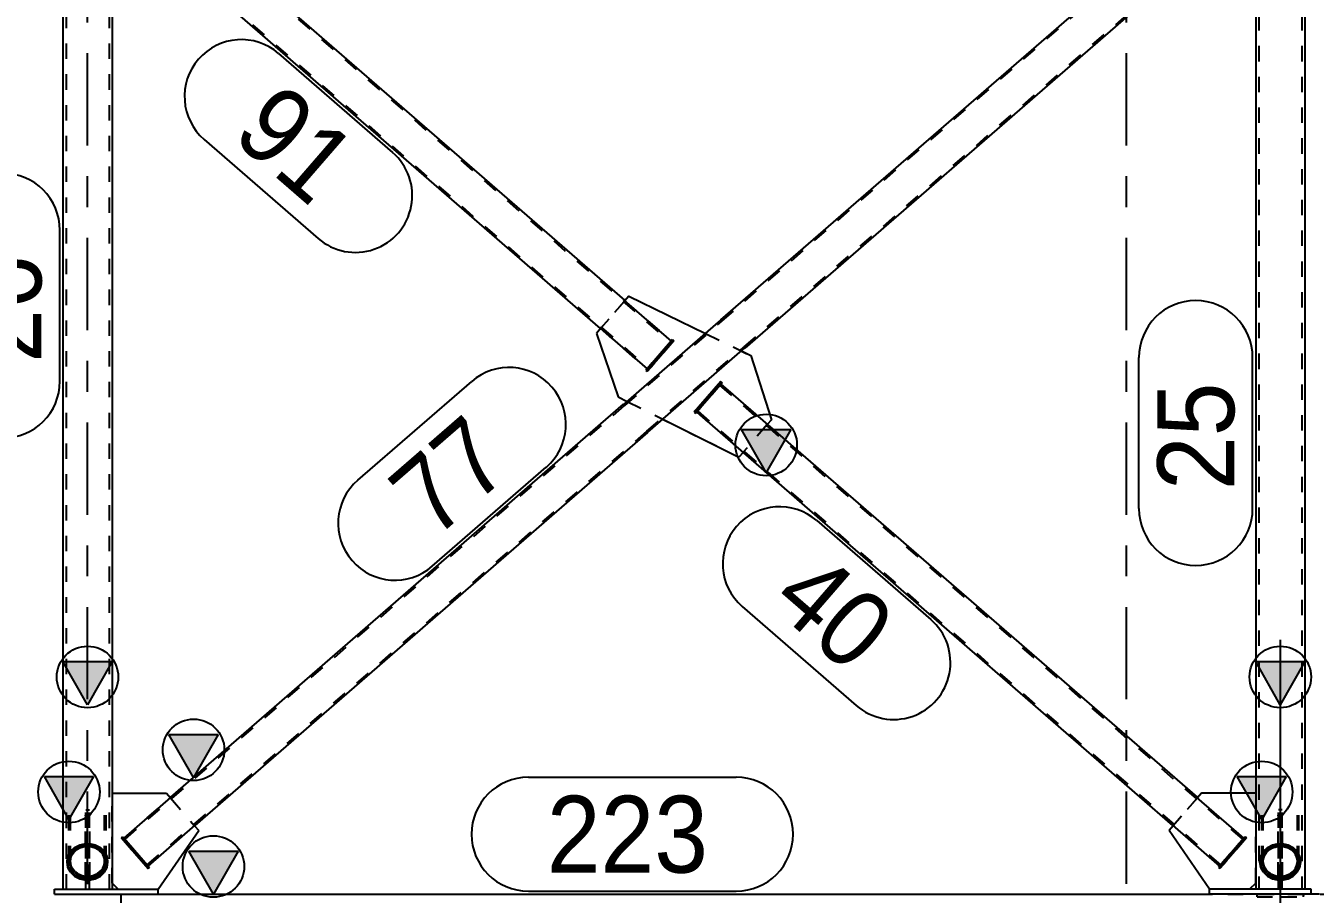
# Model space of a CAD drawing. Header units: millimetres. Extents: x 0 to 594, y 0 to 420.
# Drawn here: x 307.59 to 349.53, y 125.58 to 153.81 of the extents above; entities that cross this region are included whole.
import ezdxf

# ---------------------------------------------------------------- set-up
doc = ezdxf.new("R2010")
doc.units = ezdxf.units.MM
doc.header["$MEASUREMENT"] = 0
for name, pattern in [('XKITLINE00', [0]), ('XKITLINE03', [6, 3, -1, 1, -1]), ('XKITLINE04', [3, 0.5, -0.5, 0.5, -0.5, 0.5, -0.5])]:
    doc.linetypes.add(name, pattern=pattern)
for name, color, linetype in [('dimension', 7, 'Continuous'), ('grid', 7, 'Continuous'), ('mark', 7, 'Continuous'), ('part1', 7, 'Continuous')]:
    doc.layers.add(name, color=color, linetype=linetype)
doc.styles.add('STYLE_1', font='ARIAL.TTF', dxfattribs={"height": 0.2})

# ---------------------------------------------------------------- blocks, each defined once
blk = doc.blocks.new('*D1477')
at = {"layer": 'dimension', "color": 1, "linetype": 'XKITLINE00'}
for p, q in [((323.742, 1300.505), (324.987, 1299.26)), ((338.572, 1299.883), (322.224, 1299.883)), ((324.364, 1264.733), (324.364, 1299.883)), ((323.742, 1265.355), (324.987, 1264.11)), ((328.894, 1264.733), (322.224, 1264.733))]:
    blk.add_line(p, q, dxfattribs=at)
at = {"layer": 'dimension', "color": 1, "style": 'STYLE_1', "width": 0.9}
blk.add_text('3515', height=2.2, rotation=90.0002, dxfattribs=at).set_placement((323.324, 1279.044))
blk = doc.blocks.new('*D1479')
at = {"layer": 'mark', "color": 1, "linetype": 'XKITLINE00'}
for p, q in [((344.824, 1278.187), (348.532, 1281.403)), ((347.248, 1275.392), (350.956, 1278.608))]:
    blk.add_line(p, q, dxfattribs=at)
for centre, start, end in [((349.744, 1280.005), -49.0659, 130.9341), ((346.036, 1276.789), 130.9341, -49.0659)]:
    blk.add_arc(centre, 1.85, start, end, dxfattribs=at)
at = {"layer": 'mark', "color": 1, "style": 'STYLE_1', "width": 0.9}
blk.add_text('77', height=2.5, rotation=40.9321, dxfattribs=at).set_placement((347.308, 1276.238))
blk = doc.blocks.new('*D1480')
at = {"layer": 'mark', "color": 1, "linetype": 'XKITLINE00'}
for p, q in [((350.373, 1268.533), (357.136, 1268.533)), ((350.373, 1264.833), (357.136, 1264.833))]:
    blk.add_line(p, q, dxfattribs=at)
for centre, start, end in [((350.373, 1266.683), 90, -90), ((357.136, 1266.683), -90, 90)]:
    blk.add_arc(centre, 1.85, start, end, dxfattribs=at)
at = {"layer": 'mark', "color": 1, "style": 'STYLE_1', "width": 0.9}
blk.add_text('223', height=2.5, dxfattribs=at).set_placement((350.973, 1265.433))
blk = doc.blocks.new('*D1481')
at = {"layer": 'grid', "color": 4, "linetype": 'XKITLINE03'}
blk.add_line((369.834, 1247.067), (369.834, 1304.458), dxfattribs=at)
blk = doc.blocks.new('*D1482')
at = {"layer": 'grid', "color": 4, "linetype": 'XKITLINE03'}
blk.add_line((336.034, 1247.067), (336.034, 1304.458), dxfattribs=at)
blk = doc.blocks.new('*D1484')
at = {"layer": 'part1', "color": 0, "linetype": 'XKITLINE00'}
for p, q in [((374.134, 1300.303), (374.034, 1300.203)), ((375.534, 1300.303), (375.634, 1300.203)), ((374.034, 1300.203), (374.034, 1264.893)), ((375.634, 1300.203), (374.034, 1300.203)), ((375.634, 1300.203), (375.634, 1264.893)), ((374.834, 1270.893), (374.034, 1272.293)), ((374.034, 1272.293), (375.634, 1272.293)), ((375.634, 1272.293), (374.834, 1270.893))]:
    blk.add_line(p, q, dxfattribs=at)
at = {"layer": 'part1', "color": 2, "linetype": 'XKITLINE04'}
for p, q in [((375.534, 1300.303), (374.134, 1300.303)), ((374.134, 1300.303), (374.134, 1264.893)), ((375.534, 1300.303), (375.534, 1264.893)), ((375.634, 1264.893), (374.034, 1264.893))]:
    blk.add_line(p, q, dxfattribs=at)
at = {"layer": 'part1', "color": 0, "linetype": 'XKITLINE00'}
blk.add_circle((374.834, 1271.793), 1, dxfattribs=at)
at = {"layer": 'part1', "color": 0}
blk.add_solid([(374.034, 1272.293), (375.634, 1272.293), (374.034, 1272.293), (374.834, 1270.893)], dxfattribs=at)
blk = doc.blocks.new('*D1492')
at = {"layer": 'part1', "color": 2, "linetype": 'XKITLINE04'}
for p, q in [((370.217, 1295.172), (371.743, 1296.496)), ((371.743, 1296.496), (371.816, 1296.413)), ((371.745, 1296.494), (371.743, 1296.496)), ((370.25, 1295.135), (371.776, 1296.458)), ((370.25, 1295.135), (371.776, 1296.458)), ((371.79, 1296.442), (372.529, 1295.59)), ((371.893, 1296.323), (372.009, 1296.19)), ((372.014, 1296.184), (372.009, 1296.19)), ((372.009, 1296.19), (372.301, 1295.853)), ((372.263, 1295.896), (372.393, 1295.747)), ((372.379, 1295.763), (372.482, 1295.644)), ((372.474, 1295.653), (372.529, 1295.59)), ((370.97, 1294.304), (372.496, 1295.628)), ((370.97, 1294.304), (372.496, 1295.628)), ((371.003, 1294.267), (372.529, 1295.59)), ((372.496, 1295.628), (372.495, 1295.629)), ((356.664, 1283.359), (370.247, 1295.139)), ((370.217, 1295.172), (370.214, 1295.177)), ((370.217, 1295.172), (370.25, 1295.135)), ((370.25, 1295.135), (370.247, 1295.139)), ((370.25, 1295.135), (370.247, 1295.139)), ((357.391, 1282.521), (370.974, 1294.3)), ((370.974, 1294.3), (370.97, 1294.304)), ((370.974, 1294.3), (370.97, 1294.304)), ((370.97, 1294.304), (371.003, 1294.267)), ((371.007, 1294.262), (371.003, 1294.267)), ((353.508, 1280.615), (356.668, 1283.355)), ((356.635, 1283.393), (356.631, 1283.397)), ((356.635, 1283.393), (356.668, 1283.355)), ((356.668, 1283.355), (356.664, 1283.359)), ((356.668, 1283.355), (356.664, 1283.359)), ((354.228, 1279.785), (357.388, 1282.525)), ((357.391, 1282.521), (357.388, 1282.525)), ((357.391, 1282.521), (357.388, 1282.525)), ((357.388, 1282.525), (357.42, 1282.487)), ((357.424, 1282.483), (357.42, 1282.487)), ((338.776, 1267.845), (353.505, 1280.619)), ((353.475, 1280.653), (353.472, 1280.657)), ((353.475, 1280.653), (353.508, 1280.615)), ((353.508, 1280.615), (353.505, 1280.619)), ((353.508, 1280.615), (353.505, 1280.619)), ((339.503, 1267.006), (354.232, 1279.78)), ((354.232, 1279.78), (354.228, 1279.785)), ((354.232, 1279.78), (354.228, 1279.785)), ((354.228, 1279.785), (354.261, 1279.747)), ((354.265, 1279.743), (354.261, 1279.747)), ((337.22, 1266.555), (338.746, 1267.879)), ((337.253, 1266.517), (338.779, 1267.841)), ((337.253, 1266.517), (338.779, 1267.841)), ((338.746, 1267.879), (338.743, 1267.883)), ((338.746, 1267.879), (338.779, 1267.841)), ((338.779, 1267.841), (338.776, 1267.845)), ((338.779, 1267.841), (338.776, 1267.845)), ((337.973, 1265.687), (339.499, 1267.011)), ((337.973, 1265.687), (339.499, 1267.011)), ((338.006, 1265.649), (339.532, 1266.973)), ((339.503, 1267.006), (339.499, 1267.011)), ((339.503, 1267.006), (339.499, 1267.011)), ((339.499, 1267.011), (339.532, 1266.973)), ((339.536, 1266.969), (339.532, 1266.973)), ((337.222, 1266.554), (337.22, 1266.555)), ((337.22, 1266.555), (338.006, 1265.649)), ((337.973, 1265.687), (337.972, 1265.688)), ((337.99, 1265.668), (338.006, 1265.649))]:
    blk.add_line(p, q, dxfattribs=at)
at = {"layer": 'part1', "color": 0, "linetype": 'XKITLINE00'}
for p, q in [((370.217, 1295.172), (371.743, 1296.496)), ((371.003, 1294.267), (372.529, 1295.59)), ((356.631, 1283.397), (370.214, 1295.177)), ((370.217, 1295.172), (370.214, 1295.177)), ((357.424, 1282.483), (371.007, 1294.262)), ((371.007, 1294.262), (371.003, 1294.267)), ((353.475, 1280.653), (356.635, 1283.393)), ((356.635, 1283.393), (356.631, 1283.397)), ((354.261, 1279.747), (357.42, 1282.487)), ((357.424, 1282.483), (357.42, 1282.487)), ((338.743, 1267.883), (353.472, 1280.657)), ((353.475, 1280.653), (353.472, 1280.657)), ((339.536, 1266.969), (354.265, 1279.743)), ((354.265, 1279.743), (354.261, 1279.747)), ((339.483, 1268.525), (338.683, 1269.925)), ((338.683, 1269.925), (340.283, 1269.925)), ((340.283, 1269.925), (339.483, 1268.525)), ((337.22, 1266.555), (338.746, 1267.879)), ((338.746, 1267.879), (338.743, 1267.883)), ((338.006, 1265.649), (339.532, 1266.973)), ((339.532, 1266.973), (339.536, 1266.969))]:
    blk.add_line(p, q, dxfattribs=at)
blk.add_circle((339.483, 1269.425), 1, dxfattribs=at)
at = {"layer": 'part1', "color": 0}
blk.add_solid([(338.683, 1269.925), (340.283, 1269.925), (338.683, 1269.925), (339.483, 1268.525)], dxfattribs=at)
blk = doc.blocks.new('*D1493')
at = {"layer": 'part1', "color": 0, "linetype": 'XKITLINE00'}
for p, q in [((340.129, 1264.733), (339.329, 1266.133)), ((339.329, 1266.133), (340.929, 1266.133)), ((340.929, 1266.133), (340.129, 1264.733)), ((337.129, 1261.233), (337.129, 1264.733)), ((338.334, 1264.733), (372.534, 1264.733)), ((376.104, 1264.733), (375.834, 1264.733))]:
    blk.add_line(p, q, dxfattribs=at)
at = {"layer": 'part1', "color": 2, "linetype": 'XKITLINE04'}
for p, q in [((337.129, 1264.733), (385.884, 1264.733)), ((375.834, 1264.733), (372.534, 1264.733))]:
    blk.add_line(p, q, dxfattribs=at)
at = {"layer": 'part1', "color": 0, "linetype": 'XKITLINE00'}
blk.add_circle((340.129, 1265.633), 1, dxfattribs=at)
at = {"layer": 'part1', "color": 0}
blk.add_solid([(339.329, 1266.133), (340.929, 1266.133), (339.329, 1266.133), (340.129, 1264.733)], dxfattribs=at)
blk = doc.blocks.new('*D1499')
at = {"layer": 'part1', "color": 0, "linetype": 'XKITLINE00'}
for p, q in [((337.134, 1266.563), (337.179, 1266.602)), ((337.134, 1266.563), (338.002, 1265.563)), ((337.164, 1266.528), (337.21, 1266.568)), ((337.179, 1266.602), (337.21, 1266.568)), ((337.21, 1266.568), (338.047, 1265.602)), ((337.971, 1265.598), (338.017, 1265.637)), ((338.002, 1265.563), (338.047, 1265.602))]:
    blk.add_line(p, q, dxfattribs=at)
at = {"layer": 'part1', "color": 2, "linetype": 'XKITLINE04'}
blk.add_line((337.164, 1266.528), (337.134, 1266.563), dxfattribs=at)
blk = doc.blocks.new('*D1500')
at = {"layer": 'part1', "color": 2, "linetype": 'XKITLINE04'}
for p, q in [((337.134, 1266.563), (337.179, 1266.602)), ((337.134, 1266.563), (338.002, 1265.563)), ((337.164, 1266.528), (337.21, 1266.568)), ((337.179, 1266.602), (338.047, 1265.602)), ((337.292, 1266.472), (337.38, 1266.371)), ((337.38, 1266.371), (337.491, 1266.243)), ((337.491, 1266.243), (337.675, 1266.031)), ((337.675, 1266.031), (337.793, 1265.895)), ((337.793, 1265.895), (337.893, 1265.779)), ((337.893, 1265.779), (337.966, 1265.695)), ((337.966, 1265.695), (338.047, 1265.602)), ((337.971, 1265.598), (338.017, 1265.637)), ((338.002, 1265.563), (338.047, 1265.602))]:
    blk.add_line(p, q, dxfattribs=at)
blk = doc.blocks.new('*D1501')
at = {"layer": 'part1', "color": 2, "linetype": 'XKITLINE04'}
for p, q in [((336.834, 1265.093), (336.834, 1268.021)), ((338.731, 1267.865), (339.517, 1266.96)), ((337.034, 1264.893), (338.334, 1264.893))]:
    blk.add_line(p, q, dxfattribs=at)
at = {"layer": 'part1', "color": 0, "linetype": 'XKITLINE00'}
for p, q in [((336.834, 1268.021), (338.597, 1268.021)), ((338.597, 1268.021), (338.731, 1267.865)), ((338.334, 1264.893), (339.651, 1266.804)), ((339.517, 1266.96), (339.651, 1266.804)), ((336.834, 1265.093), (337.034, 1264.893))]:
    blk.add_line(p, q, dxfattribs=at)
blk = doc.blocks.new('*D1502')
at = {"layer": 'part1', "color": 2, "linetype": 'XKITLINE04'}
for p, q in [((339.124, 1296.496), (338.339, 1295.59)), ((339.123, 1296.494), (339.124, 1296.496)), ((339.124, 1296.496), (340.65, 1295.172)), ((339.091, 1296.457), (339.092, 1296.458)), ((339.092, 1296.458), (340.618, 1295.135)), ((339.092, 1296.458), (340.618, 1295.135)), ((338.339, 1295.59), (338.34, 1295.592)), ((338.339, 1295.59), (339.865, 1294.267)), ((338.372, 1295.628), (338.372, 1295.629)), ((338.372, 1295.628), (339.898, 1294.304)), ((338.372, 1295.628), (339.898, 1294.304)), ((340.65, 1295.172), (340.618, 1295.135)), ((340.618, 1295.135), (340.621, 1295.139)), ((340.618, 1295.135), (340.621, 1295.139)), ((340.621, 1295.139), (353.464, 1284.001)), ((340.65, 1295.172), (340.654, 1295.177)), ((339.861, 1294.262), (339.865, 1294.267)), ((339.865, 1294.267), (339.866, 1294.268)), ((339.865, 1294.267), (339.866, 1294.268)), ((339.898, 1294.304), (339.866, 1294.268)), ((339.894, 1294.3), (352.737, 1283.162)), ((353.493, 1284.034), (353.46, 1283.997)), ((353.46, 1283.997), (353.464, 1284.001)), ((353.46, 1283.997), (353.464, 1284.001)), ((353.46, 1283.997), (354.986, 1282.673)), ((353.46, 1283.997), (354.986, 1282.673)), ((353.493, 1284.034), (353.497, 1284.038)), ((353.493, 1284.034), (355.019, 1282.711)), ((352.704, 1283.124), (352.708, 1283.128)), ((352.708, 1283.128), (352.709, 1283.13)), ((352.708, 1283.128), (352.709, 1283.13)), ((352.708, 1283.128), (354.234, 1281.805)), ((352.74, 1283.166), (352.709, 1283.13)), ((352.737, 1283.162), (352.74, 1283.166)), ((352.737, 1283.162), (352.74, 1283.166)), ((352.74, 1283.166), (354.266, 1281.843)), ((352.74, 1283.166), (354.266, 1281.843)), ((355.019, 1282.711), (354.234, 1281.805)), ((354.986, 1282.672), (354.986, 1282.673))]:
    blk.add_line(p, q, dxfattribs=at)
at = {"layer": 'part1', "color": 0, "linetype": 'XKITLINE00'}
for p, q in [((339.124, 1296.496), (340.65, 1295.172)), ((338.339, 1295.59), (339.865, 1294.267)), ((340.602, 1293.62), (339.802, 1295.02)), ((339.802, 1295.02), (341.402, 1295.02)), ((341.402, 1295.02), (340.602, 1293.62)), ((340.65, 1295.172), (340.654, 1295.177)), ((340.654, 1295.177), (353.497, 1284.038)), ((339.861, 1294.262), (339.865, 1294.267)), ((339.861, 1294.262), (352.704, 1283.124)), ((353.493, 1284.034), (353.497, 1284.038)), ((353.493, 1284.034), (355.019, 1282.711)), ((352.704, 1283.124), (352.708, 1283.128)), ((352.708, 1283.128), (354.234, 1281.805))]:
    blk.add_line(p, q, dxfattribs=at)
blk.add_circle((340.602, 1294.52), 1, dxfattribs=at)
at = {"layer": 'part1', "color": 0}
blk.add_solid([(339.802, 1295.02), (341.402, 1295.02), (339.802, 1295.02), (340.602, 1293.62)], dxfattribs=at)
blk = doc.blocks.new('*D1504')
at = {"layer": 'part1', "color": 0, "linetype": 'XKITLINE00'}
for p, q in [((335.234, 1300.283), (335.334, 1300.383)), ((335.234, 1300.283), (336.834, 1300.283)), ((335.234, 1300.283), (335.234, 1264.893)), ((336.734, 1300.383), (336.834, 1300.283)), ((336.834, 1300.283), (336.834, 1264.893)), ((336.034, 1270.893), (335.234, 1272.293)), ((335.234, 1272.293), (336.834, 1272.293)), ((336.834, 1272.293), (336.034, 1270.893))]:
    blk.add_line(p, q, dxfattribs=at)
at = {"layer": 'part1', "color": 2, "linetype": 'XKITLINE04'}
for p, q in [((335.334, 1300.383), (336.734, 1300.383)), ((335.334, 1300.383), (335.334, 1264.893)), ((336.734, 1300.383), (336.734, 1264.893)), ((335.234, 1264.893), (336.834, 1264.893))]:
    blk.add_line(p, q, dxfattribs=at)
at = {"layer": 'part1', "color": 0, "linetype": 'XKITLINE00'}
blk.add_circle((336.034, 1271.793), 1, dxfattribs=at)
at = {"layer": 'part1', "color": 0}
blk.add_solid([(335.234, 1272.293), (336.834, 1272.293), (335.234, 1272.293), (336.034, 1270.893)], dxfattribs=at)
blk = doc.blocks.new('*D1505')
at = {"layer": 'part1', "color": 2, "linetype": 'XKITLINE04'}
for p, q in [((356.634, 1281.31), (355.849, 1280.404)), ((356.601, 1281.272), (358.127, 1279.949)), ((356.601, 1281.271), (356.601, 1281.272)), ((356.601, 1281.272), (358.127, 1279.949)), ((356.633, 1281.309), (356.634, 1281.31)), ((356.634, 1281.31), (358.16, 1279.987)), ((355.849, 1280.404), (355.85, 1280.406)), ((355.849, 1280.404), (357.375, 1279.081)), ((355.881, 1280.442), (355.882, 1280.443)), ((355.881, 1280.442), (357.407, 1279.119)), ((355.881, 1280.442), (357.407, 1279.119)), ((358.16, 1279.987), (358.127, 1279.949)), ((358.127, 1279.949), (358.131, 1279.953)), ((358.127, 1279.949), (358.131, 1279.953)), ((358.131, 1279.953), (372.092, 1267.845)), ((358.16, 1279.987), (358.164, 1279.991)), ((357.371, 1279.077), (357.375, 1279.081)), ((357.375, 1279.081), (357.376, 1279.082)), ((357.375, 1279.081), (357.376, 1279.082)), ((357.407, 1279.119), (357.376, 1279.082)), ((357.404, 1279.115), (371.365, 1267.006)), ((372.121, 1267.879), (372.089, 1267.841)), ((372.089, 1267.841), (372.092, 1267.845)), ((372.089, 1267.841), (372.092, 1267.845)), ((373.615, 1266.517), (372.089, 1267.841)), ((372.121, 1267.879), (372.125, 1267.883)), ((371.332, 1266.969), (371.336, 1266.973)), ((371.369, 1267.011), (371.336, 1266.973)), ((371.336, 1266.973), (371.337, 1266.974)), ((371.365, 1267.006), (371.369, 1267.011)), ((371.365, 1267.006), (371.369, 1267.011)), ((372.895, 1265.687), (371.369, 1267.011)), ((373.648, 1266.555), (372.862, 1265.649)), ((373.614, 1266.516), (373.615, 1266.517))]:
    blk.add_line(p, q, dxfattribs=at)
at = {"layer": 'part1', "color": 0, "linetype": 'XKITLINE00'}
for p, q in [((356.634, 1281.31), (358.16, 1279.987)), ((355.849, 1280.404), (357.375, 1279.081)), ((358.111, 1278.435), (357.311, 1279.835)), ((357.311, 1279.835), (358.911, 1279.835)), ((358.911, 1279.835), (358.111, 1278.435)), ((358.16, 1279.987), (358.164, 1279.991)), ((358.164, 1279.991), (372.125, 1267.883)), ((357.371, 1279.077), (357.375, 1279.081)), ((357.371, 1279.077), (371.332, 1266.969)), ((372.121, 1267.879), (372.125, 1267.883)), ((373.648, 1266.555), (372.121, 1267.879)), ((371.332, 1266.969), (371.336, 1266.973)), ((372.862, 1265.649), (371.336, 1266.973))]:
    blk.add_line(p, q, dxfattribs=at)
blk.add_circle((358.111, 1279.335), 1, dxfattribs=at)
at = {"layer": 'part1', "color": 0}
blk.add_solid([(357.311, 1279.835), (358.911, 1279.835), (357.311, 1279.835), (358.111, 1278.435)], dxfattribs=at)
blk = doc.blocks.new('*D1506')
at = {"layer": 'part1', "color": 2, "linetype": 'XKITLINE04'}
for p, q in [((356.63, 1281.397), (355.762, 1280.396)), ((356.63, 1281.397), (356.675, 1281.358)), ((356.675, 1281.358), (355.808, 1280.357)), ((356.6, 1281.362), (356.645, 1281.323)), ((355.762, 1280.396), (355.808, 1280.357)), ((355.793, 1280.431), (355.838, 1280.392))]:
    blk.add_line(p, q, dxfattribs=at)
blk = doc.blocks.new('*D1507')
at = {"layer": 'part1', "color": 0, "linetype": 'XKITLINE00'}
for p, q in [((356.63, 1281.397), (355.762, 1280.396)), ((356.63, 1281.397), (356.675, 1281.358)), ((356.675, 1281.358), (355.808, 1280.357)), ((356.6, 1281.362), (356.645, 1281.323)), ((355.762, 1280.396), (355.808, 1280.357)), ((355.793, 1280.431), (355.838, 1280.392))]:
    blk.add_line(p, q, dxfattribs=at)
at = {"layer": 'part1', "color": 2, "linetype": 'XKITLINE04'}
for p, q in [((355.793, 1280.431), (355.762, 1280.396)), ((355.838, 1280.392), (355.808, 1280.357))]:
    blk.add_line(p, q, dxfattribs=at)
blk = doc.blocks.new('*D1508')
at = {"layer": 'part1', "color": 2, "linetype": 'XKITLINE04'}
for p, q in [((353.643, 1284.176), (352.723, 1283.115)), ((353.508, 1284.021), (352.724, 1283.117)), ((352.724, 1283.117), (352.723, 1283.115)), ((356.136, 1282.96), (357.605, 1282.243)), ((353.587, 1280.749), (357.225, 1278.939)), ((358.145, 1280), (357.361, 1279.096)), ((357.361, 1279.096), (357.36, 1279.094)), ((357.361, 1279.096), (357.36, 1279.094))]:
    blk.add_line(p, q, dxfattribs=at)
at = {"layer": 'part1', "color": 0, "linetype": 'XKITLINE00'}
for p, q in [((353.643, 1284.176), (353.508, 1284.021)), ((353.643, 1284.176), (356.136, 1282.96)), ((352.723, 1283.115), (352.588, 1282.96)), ((352.588, 1282.96), (353.29, 1280.897)), ((357.307, 1282.389), (357.605, 1282.243)), ((357.605, 1282.243), (358.28, 1280.155)), ((353.29, 1280.897), (353.587, 1280.749)), ((354.749, 1280.17), (357.225, 1278.939)), ((358.28, 1280.155), (358.145, 1280)), ((357.36, 1279.094), (357.225, 1278.939))]:
    blk.add_line(p, q, dxfattribs=at)
blk = doc.blocks.new('*D1509')
at = {"layer": 'part1', "color": 0, "linetype": 'XKITLINE00'}
for p, q in [((355.06, 1282.758), (354.193, 1281.758)), ((355.106, 1282.719), (354.238, 1281.718)), ((355.03, 1282.723), (355.075, 1282.684)), ((355.06, 1282.758), (355.106, 1282.719)), ((354.193, 1281.758), (354.238, 1281.718)), ((354.223, 1281.793), (354.268, 1281.753))]:
    blk.add_line(p, q, dxfattribs=at)
at = {"layer": 'part1', "color": 2, "linetype": 'XKITLINE04'}
for p, q in [((354.223, 1281.793), (354.193, 1281.758)), ((354.268, 1281.753), (354.238, 1281.718))]:
    blk.add_line(p, q, dxfattribs=at)
blk = doc.blocks.new('*D1510')
at = {"layer": 'part1', "color": 2, "linetype": 'XKITLINE04'}
for p, q in [((355.06, 1282.758), (354.193, 1281.758)), ((355.106, 1282.719), (354.238, 1281.718)), ((355.03, 1282.723), (355.075, 1282.684)), ((355.06, 1282.758), (355.106, 1282.719)), ((354.193, 1281.758), (354.238, 1281.718)), ((354.223, 1281.793), (354.268, 1281.753))]:
    blk.add_line(p, q, dxfattribs=at)
blk = doc.blocks.new('*D1539')
at = {"layer": 'part1', "color": 0, "linetype": 'XKITLINE00'}
for p, q in [((335.429, 1267.156), (334.629, 1268.556)), ((334.629, 1268.556), (336.229, 1268.556)), ((336.229, 1268.556), (335.429, 1267.156))]:
    blk.add_line(p, q, dxfattribs=at)
at = {"layer": 'part1', "color": 2, "linetype": 'XKITLINE04'}
for p, q in [((335.429, 1265.802), (335.429, 1267.448)), ((335.479, 1265.802), (335.479, 1267.448)), ((335.964, 1267.299), (336.034, 1267.304)), ((335.964, 1265.276), (335.964, 1267.299)), ((335.964, 1267.255), (336.034, 1267.26)), ((336.034, 1267.304), (336.104, 1267.299)), ((336.034, 1267.26), (336.104, 1267.255)), ((336.104, 1265.276), (336.104, 1267.299)), ((336.589, 1265.802), (336.589, 1267.448)), ((336.639, 1265.802), (336.639, 1267.448)), ((335.759, 1266.275), (335.847, 1266.307)), ((335.847, 1266.307), (335.939, 1266.326)), ((335.939, 1266.326), (335.964, 1266.328)), ((335.964, 1266.292), (336.034, 1266.287)), ((336.034, 1266.287), (336.104, 1266.292)), ((336.104, 1266.328), (336.129, 1266.326)), ((336.129, 1266.326), (336.221, 1266.307)), ((336.221, 1266.307), (336.309, 1266.275)), ((335.429, 1265.802), (335.436, 1265.885)), ((335.436, 1265.885), (335.459, 1265.966)), ((335.459, 1265.966), (335.495, 1266.043)), ((335.479, 1265.802), (335.486, 1265.878)), ((335.486, 1265.878), (335.506, 1265.952)), ((335.495, 1266.043), (335.544, 1266.114)), ((335.506, 1265.952), (335.539, 1266.023)), ((335.539, 1266.023), (335.585, 1266.088)), ((335.544, 1266.114), (335.606, 1266.177)), ((335.585, 1266.088), (335.641, 1266.146)), ((335.606, 1266.177), (335.678, 1266.231)), ((335.641, 1266.146), (335.708, 1266.196)), ((335.678, 1266.231), (335.759, 1266.275)), ((335.708, 1266.196), (335.782, 1266.236)), ((335.782, 1266.236), (335.862, 1266.265)), ((335.862, 1266.265), (335.947, 1266.283)), ((335.947, 1266.283), (335.964, 1266.284)), ((335.964, 1266.248), (336.034, 1266.243)), ((336.034, 1266.243), (336.104, 1266.248)), ((336.104, 1266.284), (336.121, 1266.283)), ((336.121, 1266.283), (336.205, 1266.265)), ((336.205, 1266.265), (336.286, 1266.236)), ((336.286, 1266.236), (336.36, 1266.196)), ((336.309, 1266.275), (336.39, 1266.231)), ((336.36, 1266.196), (336.426, 1266.146)), ((336.39, 1266.231), (336.462, 1266.177)), ((336.483, 1266.088), (336.426, 1266.146)), ((336.523, 1266.114), (336.462, 1266.177)), ((336.528, 1266.023), (336.483, 1266.088)), ((336.573, 1266.043), (336.523, 1266.114)), ((336.562, 1265.952), (336.528, 1266.023)), ((336.582, 1265.878), (336.562, 1265.952)), ((336.609, 1265.966), (336.573, 1266.043)), ((336.589, 1265.802), (336.582, 1265.878)), ((336.631, 1265.885), (336.609, 1265.966)), ((336.639, 1265.802), (336.631, 1265.885)), ((335.436, 1265.719), (335.429, 1265.802)), ((335.459, 1265.638), (335.436, 1265.719)), ((335.495, 1265.561), (335.459, 1265.638)), ((335.486, 1265.726), (335.479, 1265.802)), ((335.506, 1265.652), (335.486, 1265.726)), ((335.544, 1265.49), (335.495, 1265.561)), ((335.539, 1265.581), (335.506, 1265.652)), ((335.585, 1265.516), (335.539, 1265.581)), ((335.606, 1265.427), (335.544, 1265.49)), ((335.641, 1265.458), (335.585, 1265.516)), ((335.641, 1265.458), (335.708, 1265.408)), ((336.36, 1265.408), (336.426, 1265.458)), ((336.426, 1265.458), (336.483, 1265.516)), ((336.462, 1265.427), (336.523, 1265.49)), ((336.483, 1265.516), (336.528, 1265.581)), ((336.523, 1265.49), (336.573, 1265.561)), ((336.528, 1265.581), (336.562, 1265.652)), ((336.562, 1265.652), (336.582, 1265.726)), ((336.573, 1265.561), (336.609, 1265.638)), ((336.582, 1265.726), (336.589, 1265.802)), ((336.609, 1265.638), (336.631, 1265.719)), ((336.631, 1265.719), (336.639, 1265.802)), ((335.606, 1265.427), (335.678, 1265.373)), ((335.678, 1265.373), (335.759, 1265.329)), ((335.708, 1265.408), (335.782, 1265.368)), ((335.759, 1265.329), (335.847, 1265.298)), ((335.782, 1265.368), (335.862, 1265.339)), ((335.847, 1265.298), (335.939, 1265.278)), ((335.862, 1265.339), (335.947, 1265.321)), ((335.939, 1265.278), (335.964, 1265.276)), ((335.947, 1265.321), (335.964, 1265.32)), ((336.104, 1265.32), (336.121, 1265.321)), ((336.104, 1265.276), (336.129, 1265.278)), ((336.121, 1265.321), (336.205, 1265.339)), ((336.129, 1265.278), (336.221, 1265.298)), ((336.205, 1265.339), (336.286, 1265.368)), ((336.221, 1265.298), (336.309, 1265.329)), ((336.286, 1265.368), (336.36, 1265.408)), ((336.309, 1265.329), (336.39, 1265.373)), ((336.39, 1265.373), (336.462, 1265.427))]:
    blk.add_line(p, q, dxfattribs=at)
at = {"layer": 'part1', "color": 0, "linetype": 'XKITLINE00'}
blk.add_circle((335.429, 1268.056), 1, dxfattribs=at)
at = {"layer": 'part1', "color": 0}
blk.add_solid([(334.629, 1268.556), (336.229, 1268.556), (334.629, 1268.556), (335.429, 1267.156)], dxfattribs=at)
blk = doc.blocks.new('*D1543')
at = {"layer": 'mark', "color": 1, "linetype": 'XKITLINE00'}
for p, q in [((331.434, 1281.407), (331.434, 1286.316)), ((335.134, 1281.407), (335.134, 1286.316))]:
    blk.add_line(p, q, dxfattribs=at)
for centre, start, end in [((333.284, 1286.316), 0, 180), ((333.284, 1281.407), 180, 0)]:
    blk.add_arc(centre, 1.85, start, end, dxfattribs=at)
at = {"layer": 'mark', "color": 1, "style": 'STYLE_1', "width": 0.9}
blk.add_text('26', height=2.5, rotation=90.0002, dxfattribs=at).set_placement((334.534, 1282.007))
blk = doc.blocks.new('*D1544')
at = {"layer": 'mark', "color": 1, "linetype": 'XKITLINE00'}
for p, q in [((342.251, 1292.058), (345.959, 1288.842)), ((339.827, 1289.262), (343.535, 1286.046))]:
    blk.add_line(p, q, dxfattribs=at)
for centre, start, end in [((341.039, 1290.66), 49.0659, -130.9341), ((344.747, 1287.444), -130.9341, 49.0659)]:
    blk.add_arc(centre, 1.85, start, end, dxfattribs=at)
at = {"layer": 'mark', "color": 1, "style": 'STYLE_1', "width": 0.9}
blk.add_text('91', height=2.5, rotation=-40.9321, dxfattribs=at).set_placement((340.673, 1289.323))
blk = doc.blocks.new('*D1545')
at = {"layer": 'part1', "color": 0, "linetype": 'XKITLINE00'}
for p, q in [((334.959, 1264.893), (338.334, 1264.893)), ((334.959, 1264.733), (334.959, 1264.893)), ((334.959, 1264.733), (338.334, 1264.733)), ((338.334, 1264.733), (338.334, 1264.893))]:
    blk.add_line(p, q, dxfattribs=at)
blk = doc.blocks.new('*D1546')
at = {"layer": 'part1', "color": 2, "linetype": 'XKITLINE04'}
for p, q in [((335.974, 1267.47), (336.094, 1267.47)), ((335.974, 1264.893), (335.974, 1267.47)), ((336.094, 1264.893), (336.094, 1267.47)), ((335.974, 1266.058), (336.094, 1266.058)), ((335.974, 1265.093), (336.094, 1265.093)), ((335.974, 1264.893), (336.094, 1264.893))]:
    blk.add_line(p, q, dxfattribs=at)
blk = doc.blocks.new('*D1547')
at = {"layer": 'part1', "color": 2, "linetype": 'XKITLINE04'}
for p, q in [((336.094, 1265.193), (336.094, 1266.383)), ((336.094, 1266.383), (336.285, 1266.342)), ((336.094, 1266.354), (336.285, 1266.313)), ((336.285, 1266.313), (336.285, 1266.342)), ((336.285, 1266.342), (336.453, 1266.255)), ((336.285, 1266.313), (336.453, 1266.226)), ((336.453, 1266.255), (336.586, 1266.128)), ((336.453, 1266.226), (336.586, 1266.099)), ((336.67, 1265.972), (336.586, 1266.128)), ((336.67, 1265.943), (336.586, 1266.099)), ((336.699, 1265.802), (336.67, 1265.972)), ((336.699, 1265.773), (336.67, 1265.943)), ((336.453, 1265.35), (336.586, 1265.477)), ((336.586, 1265.477), (336.67, 1265.632)), ((336.586, 1265.448), (336.67, 1265.603)), ((336.67, 1265.632), (336.699, 1265.802)), ((336.67, 1265.603), (336.699, 1265.773)), ((336.699, 1265.773), (336.699, 1265.802)), ((336.094, 1265.221), (336.285, 1265.262)), ((336.094, 1265.193), (336.285, 1265.233)), ((336.285, 1265.262), (336.453, 1265.35)), ((336.285, 1265.233), (336.453, 1265.321)), ((336.285, 1265.233), (336.285, 1265.262)), ((336.453, 1265.321), (336.586, 1265.448))]:
    blk.add_line(p, q, dxfattribs=at)
blk = doc.blocks.new('*D1548')
at = {"layer": 'part1', "color": 2, "linetype": 'XKITLINE04'}
for p, q in [((335.614, 1266.255), (335.783, 1266.342)), ((335.614, 1266.226), (335.783, 1266.313)), ((335.783, 1266.342), (335.974, 1266.383)), ((335.783, 1266.313), (335.974, 1266.354)), ((335.783, 1266.313), (335.783, 1266.342)), ((335.974, 1265.193), (335.974, 1266.383)), ((335.369, 1265.802), (335.398, 1265.972)), ((335.369, 1265.773), (335.398, 1265.943)), ((335.398, 1265.972), (335.482, 1266.128)), ((335.398, 1265.943), (335.482, 1266.099)), ((335.482, 1266.128), (335.614, 1266.255)), ((335.482, 1266.099), (335.614, 1266.226)), ((335.398, 1265.632), (335.369, 1265.802)), ((335.369, 1265.773), (335.369, 1265.802)), ((335.398, 1265.603), (335.369, 1265.773)), ((335.482, 1265.477), (335.398, 1265.632)), ((335.482, 1265.448), (335.398, 1265.603)), ((335.482, 1265.477), (335.614, 1265.35)), ((335.482, 1265.448), (335.614, 1265.321)), ((335.614, 1265.35), (335.783, 1265.262)), ((335.614, 1265.321), (335.783, 1265.233)), ((335.783, 1265.262), (335.974, 1265.221)), ((335.783, 1265.233), (335.783, 1265.262)), ((335.783, 1265.233), (335.974, 1265.193))]:
    blk.add_line(p, q, dxfattribs=at)
blk = doc.blocks.new('*D1555')
at = {"layer": 'dimension', "color": 1, "linetype": 'XKITLINE00'}
for p, q in [((374.834, 1273), (374.834, 1249.114)), ((369.834, 1253.896), (369.834, 1249.114)), ((370.456, 1251.496), (369.212, 1250.251)), ((375.456, 1251.496), (374.212, 1250.251)), ((369.834, 1250.874), (374.834, 1250.874))]:
    blk.add_line(p, q, dxfattribs=at)
at = {"layer": 'dimension', "color": 1, "style": 'STYLE_1', "width": 0.9}
blk.add_text('500', height=2.2, dxfattribs=at).set_placement((369.886, 1251.914))
blk = doc.blocks.new('*D1556')
at = {"layer": 'mark', "color": 1, "linetype": 'XKITLINE00'}
for p, q in [((370.234, 1277.269), (370.234, 1282.177)), ((373.934, 1277.269), (373.934, 1282.177))]:
    blk.add_line(p, q, dxfattribs=at)
for centre, start, end in [((372.084, 1282.177), 0, 180), ((372.084, 1277.269), 180, 0)]:
    blk.add_arc(centre, 1.85, start, end, dxfattribs=at)
at = {"layer": 'mark', "color": 1, "style": 'STYLE_1', "width": 0.9}
blk.add_text('25', height=2.5, rotation=90.0002, dxfattribs=at).set_placement((373.334, 1277.869))
blk = doc.blocks.new('*D1557')
at = {"layer": 'mark', "color": 1, "linetype": 'XKITLINE00'}
for p, q in [((359.757, 1276.875), (363.466, 1273.659)), ((357.333, 1274.08), (361.041, 1270.864))]:
    blk.add_line(p, q, dxfattribs=at)
for centre, start, end in [((358.545, 1275.477), 49.0659, -130.9341), ((362.254, 1272.261), -130.9341, 49.0659)]:
    blk.add_arc(centre, 1.85, start, end, dxfattribs=at)
at = {"layer": 'mark', "color": 1, "style": 'STYLE_1', "width": 0.9}
blk.add_text('40', height=2.5, rotation=-40.9321, dxfattribs=at).set_placement((358.18, 1274.14))
blk = doc.blocks.new('*D1584')
at = {"layer": 'part1', "color": 2, "linetype": 'XKITLINE04'}
for p, q in [((374.414, 1266.255), (374.583, 1266.342)), ((374.414, 1266.226), (374.583, 1266.313)), ((374.583, 1266.342), (374.774, 1266.383)), ((374.583, 1266.313), (374.774, 1266.354)), ((374.583, 1266.313), (374.583, 1266.342)), ((374.774, 1265.193), (374.774, 1266.383)), ((374.169, 1265.802), (374.198, 1265.972)), ((374.169, 1265.773), (374.198, 1265.943)), ((374.198, 1265.972), (374.282, 1266.128)), ((374.198, 1265.943), (374.282, 1266.099)), ((374.282, 1266.128), (374.414, 1266.255)), ((374.282, 1266.099), (374.414, 1266.226)), ((374.198, 1265.632), (374.169, 1265.802)), ((374.169, 1265.773), (374.169, 1265.802)), ((374.198, 1265.603), (374.169, 1265.773)), ((374.282, 1265.477), (374.198, 1265.632)), ((374.282, 1265.448), (374.198, 1265.603)), ((374.282, 1265.477), (374.414, 1265.35)), ((374.282, 1265.448), (374.414, 1265.321)), ((374.414, 1265.35), (374.583, 1265.262)), ((374.414, 1265.321), (374.583, 1265.233)), ((374.583, 1265.262), (374.774, 1265.221)), ((374.583, 1265.233), (374.583, 1265.262)), ((374.583, 1265.233), (374.774, 1265.193))]:
    blk.add_line(p, q, dxfattribs=at)
blk = doc.blocks.new('*D1585')
at = {"layer": 'part1', "color": 2, "linetype": 'XKITLINE04'}
for p, q in [((374.894, 1265.193), (374.894, 1266.383)), ((374.894, 1266.383), (375.085, 1266.342)), ((374.894, 1266.354), (375.085, 1266.313)), ((375.085, 1266.313), (375.085, 1266.342)), ((375.085, 1266.342), (375.253, 1266.255)), ((375.085, 1266.313), (375.253, 1266.226)), ((375.253, 1266.255), (375.386, 1266.128)), ((375.253, 1266.226), (375.386, 1266.099)), ((375.47, 1265.972), (375.386, 1266.128)), ((375.47, 1265.943), (375.386, 1266.099)), ((375.499, 1265.802), (375.47, 1265.972)), ((375.499, 1265.773), (375.47, 1265.943)), ((375.253, 1265.35), (375.386, 1265.477)), ((375.386, 1265.477), (375.47, 1265.632)), ((375.386, 1265.448), (375.47, 1265.603)), ((375.47, 1265.632), (375.499, 1265.802)), ((375.47, 1265.603), (375.499, 1265.773)), ((375.499, 1265.773), (375.499, 1265.802)), ((374.894, 1265.221), (375.085, 1265.262)), ((374.894, 1265.193), (375.085, 1265.233)), ((375.085, 1265.262), (375.253, 1265.35)), ((375.085, 1265.233), (375.253, 1265.321)), ((375.085, 1265.233), (375.085, 1265.262)), ((375.253, 1265.321), (375.386, 1265.448))]:
    blk.add_line(p, q, dxfattribs=at)
blk = doc.blocks.new('*D1586')
at = {"layer": 'part1', "color": 2, "linetype": 'XKITLINE04'}
for p, q in [((374.894, 1267.47), (374.774, 1267.47)), ((374.774, 1264.893), (374.774, 1267.47)), ((374.894, 1264.893), (374.894, 1267.47)), ((374.774, 1266.058), (374.894, 1266.058)), ((374.774, 1265.093), (374.894, 1265.093)), ((374.894, 1264.893), (374.774, 1264.893))]:
    blk.add_line(p, q, dxfattribs=at)
blk = doc.blocks.new('*D1587')
at = {"layer": 'part1', "color": 0, "linetype": 'XKITLINE00'}
for p, q in [((375.834, 1264.893), (372.534, 1264.893)), ((372.534, 1264.733), (372.534, 1264.893)), ((375.834, 1264.733), (372.534, 1264.733)), ((375.834, 1264.733), (375.834, 1264.893))]:
    blk.add_line(p, q, dxfattribs=at)
blk = doc.blocks.new('*D1588')
at = {"layer": 'part1', "color": 0, "linetype": 'XKITLINE00'}
for p, q in [((373.658, 1266.568), (372.821, 1265.602)), ((373.704, 1266.528), (372.866, 1265.563)), ((373.689, 1266.602), (373.658, 1266.568)), ((373.658, 1266.568), (373.704, 1266.528)), ((373.689, 1266.602), (373.734, 1266.563)), ((373.734, 1266.563), (373.704, 1266.528)), ((372.821, 1265.602), (372.866, 1265.563)), ((372.851, 1265.637), (372.897, 1265.598))]:
    blk.add_line(p, q, dxfattribs=at)
blk = doc.blocks.new('*D1589')
at = {"layer": 'part1', "color": 2, "linetype": 'XKITLINE04'}
for p, q in [((373.734, 1266.563), (372.866, 1265.563)), ((373.689, 1266.602), (372.878, 1265.668)), ((373.488, 1266.371), (373.377, 1266.243)), ((373.575, 1266.472), (373.488, 1266.371)), ((373.658, 1266.568), (373.704, 1266.528)), ((373.689, 1266.602), (373.734, 1266.563)), ((373.075, 1265.895), (372.974, 1265.779)), ((373.193, 1266.031), (373.075, 1265.895)), ((373.377, 1266.243), (373.193, 1266.031)), ((372.974, 1265.779), (372.821, 1265.602)), ((372.878, 1265.668), (372.821, 1265.602)), ((372.821, 1265.602), (372.866, 1265.563)), ((372.851, 1265.637), (372.897, 1265.598))]:
    blk.add_line(p, q, dxfattribs=at)
blk = doc.blocks.new('*D1590')
at = {"layer": 'part1', "color": 2, "linetype": 'XKITLINE04'}
for p, q in [((372.271, 1268.021), (371.351, 1266.96)), ((374.034, 1265.093), (374.034, 1268.021)), ((372.137, 1267.865), (371.352, 1266.961)), ((371.352, 1266.961), (371.351, 1266.96)), ((373.834, 1264.893), (372.534, 1264.893))]:
    blk.add_line(p, q, dxfattribs=at)
at = {"layer": 'part1', "color": 0, "linetype": 'XKITLINE00'}
for p, q in [((372.271, 1268.021), (372.137, 1267.865)), ((374.034, 1268.021), (372.271, 1268.021)), ((371.351, 1266.96), (371.216, 1266.804)), ((372.534, 1264.893), (371.216, 1266.804)), ((374.034, 1265.093), (373.834, 1264.893))]:
    blk.add_line(p, q, dxfattribs=at)
blk = doc.blocks.new('*D1595')
at = {"layer": 'part1', "color": 0, "linetype": 'XKITLINE00'}
for p, q in [((374.229, 1267.156), (373.429, 1268.556)), ((373.429, 1268.556), (375.029, 1268.556)), ((375.029, 1268.556), (374.229, 1267.156))]:
    blk.add_line(p, q, dxfattribs=at)
at = {"layer": 'part1', "color": 2, "linetype": 'XKITLINE04'}
for p, q in [((374.229, 1265.802), (374.229, 1267.448)), ((374.279, 1265.802), (374.279, 1267.448)), ((374.764, 1267.299), (374.834, 1267.304)), ((374.764, 1265.276), (374.764, 1267.299)), ((374.764, 1267.255), (374.834, 1267.26)), ((374.834, 1267.304), (374.904, 1267.299)), ((374.834, 1267.26), (374.904, 1267.255)), ((374.904, 1265.276), (374.904, 1267.299)), ((375.389, 1265.802), (375.389, 1267.448)), ((375.439, 1265.802), (375.439, 1267.448)), ((374.559, 1266.275), (374.647, 1266.307)), ((374.647, 1266.307), (374.739, 1266.326)), ((374.739, 1266.326), (374.764, 1266.328)), ((374.764, 1266.292), (374.834, 1266.287)), ((374.834, 1266.287), (374.904, 1266.292)), ((374.904, 1266.328), (374.929, 1266.326)), ((374.929, 1266.326), (375.021, 1266.307)), ((375.021, 1266.307), (375.109, 1266.275)), ((374.229, 1265.802), (374.236, 1265.885)), ((374.236, 1265.885), (374.259, 1265.966)), ((374.259, 1265.966), (374.295, 1266.043)), ((374.279, 1265.802), (374.286, 1265.878)), ((374.286, 1265.878), (374.306, 1265.952)), ((374.295, 1266.043), (374.344, 1266.114)), ((374.306, 1265.952), (374.339, 1266.023)), ((374.339, 1266.023), (374.385, 1266.088)), ((374.344, 1266.114), (374.406, 1266.177)), ((374.385, 1266.088), (374.441, 1266.146)), ((374.406, 1266.177), (374.478, 1266.231)), ((374.441, 1266.146), (374.508, 1266.196)), ((374.478, 1266.231), (374.559, 1266.275)), ((374.508, 1266.196), (374.582, 1266.236)), ((374.582, 1266.236), (374.662, 1266.265)), ((374.662, 1266.265), (374.747, 1266.283)), ((374.747, 1266.283), (374.764, 1266.284)), ((374.764, 1266.248), (374.834, 1266.243)), ((374.834, 1266.243), (374.904, 1266.248)), ((374.904, 1266.284), (374.921, 1266.283)), ((374.921, 1266.283), (375.005, 1266.265)), ((375.005, 1266.265), (375.086, 1266.236)), ((375.086, 1266.236), (375.16, 1266.196)), ((375.109, 1266.275), (375.19, 1266.231)), ((375.16, 1266.196), (375.226, 1266.146)), ((375.19, 1266.231), (375.262, 1266.177)), ((375.283, 1266.088), (375.226, 1266.146)), ((375.323, 1266.114), (375.262, 1266.177)), ((375.328, 1266.023), (375.283, 1266.088)), ((375.373, 1266.043), (375.323, 1266.114)), ((375.362, 1265.952), (375.328, 1266.023)), ((375.382, 1265.878), (375.362, 1265.952)), ((375.409, 1265.966), (375.373, 1266.043)), ((375.389, 1265.802), (375.382, 1265.878)), ((375.431, 1265.885), (375.409, 1265.966)), ((375.439, 1265.802), (375.431, 1265.885)), ((374.236, 1265.719), (374.229, 1265.802)), ((374.259, 1265.638), (374.236, 1265.719)), ((374.295, 1265.561), (374.259, 1265.638)), ((374.286, 1265.726), (374.279, 1265.802)), ((374.306, 1265.652), (374.286, 1265.726)), ((374.344, 1265.49), (374.295, 1265.561)), ((374.339, 1265.581), (374.306, 1265.652)), ((374.385, 1265.516), (374.339, 1265.581)), ((374.406, 1265.427), (374.344, 1265.49)), ((374.441, 1265.458), (374.385, 1265.516)), ((374.441, 1265.458), (374.508, 1265.408)), ((375.16, 1265.408), (375.226, 1265.458)), ((375.226, 1265.458), (375.283, 1265.516)), ((375.262, 1265.427), (375.323, 1265.49)), ((375.283, 1265.516), (375.328, 1265.581)), ((375.323, 1265.49), (375.373, 1265.561)), ((375.328, 1265.581), (375.362, 1265.652)), ((375.362, 1265.652), (375.382, 1265.726)), ((375.373, 1265.561), (375.409, 1265.638)), ((375.382, 1265.726), (375.389, 1265.802)), ((375.409, 1265.638), (375.431, 1265.719)), ((375.431, 1265.719), (375.439, 1265.802)), ((374.406, 1265.427), (374.478, 1265.373)), ((374.478, 1265.373), (374.559, 1265.329)), ((374.508, 1265.408), (374.582, 1265.368)), ((374.559, 1265.329), (374.647, 1265.298)), ((374.582, 1265.368), (374.662, 1265.339)), ((374.647, 1265.298), (374.739, 1265.278)), ((374.662, 1265.339), (374.747, 1265.321)), ((374.739, 1265.278), (374.764, 1265.276)), ((374.747, 1265.321), (374.764, 1265.32)), ((374.904, 1265.32), (374.921, 1265.321)), ((374.904, 1265.276), (374.929, 1265.278)), ((374.921, 1265.321), (375.005, 1265.339)), ((374.929, 1265.278), (375.021, 1265.298)), ((375.005, 1265.339), (375.086, 1265.368)), ((375.021, 1265.298), (375.109, 1265.329)), ((375.086, 1265.368), (375.16, 1265.408)), ((375.109, 1265.329), (375.19, 1265.373)), ((375.19, 1265.373), (375.262, 1265.427))]:
    blk.add_line(p, q, dxfattribs=at)
at = {"layer": 'part1', "color": 0, "linetype": 'XKITLINE00'}
blk.add_circle((374.229, 1268.056), 1, dxfattribs=at)
at = {"layer": 'part1', "color": 0}
blk.add_solid([(373.429, 1268.556), (375.029, 1268.556), (373.429, 1268.556), (374.229, 1267.156)], dxfattribs=at)
blk = doc.blocks.new('*D1596')
at = {"layer": 'part1', "color": 2, "linetype": 'XKITLINE04'}
for p, q in [((374.084, 1264.733), (375.584, 1264.733)), ((374.084, 1264.643), (374.084, 1264.733)), ((374.084, 1264.643), (374.801, 1264.643)), ((374.801, 1261.823), (374.801, 1264.643)), ((374.866, 1261.823), (374.866, 1264.643)), ((374.866, 1264.643), (375.584, 1264.643)), ((375.584, 1264.643), (375.584, 1264.733)), ((374.084, 1261.823), (374.801, 1261.823)), ((374.084, 1261.733), (374.084, 1261.823)), ((375.584, 1261.733), (374.084, 1261.733)), ((374.866, 1261.823), (375.584, 1261.823)), ((375.584, 1261.733), (375.584, 1261.823))]:
    blk.add_line(p, q, dxfattribs=at)

msp = doc.modelspace()

# ---------------------------------------------------------------- block references
at = {"layer": 'dimension'}
for name in ['*D1477', '*D1555']:
    msp.add_blockref(name, (-26.435, -1139.151), dxfattribs=at)
at = {"layer": 'grid'}
for name in ['*D1482', '*D1481']:
    msp.add_blockref(name, (-26.435, -1139.151), dxfattribs=at)
at = {"layer": 'mark'}
for name in ['*D1544', '*D1543', '*D1556', '*D1479', '*D1557', '*D1480']:
    msp.add_blockref(name, (-26.435, -1139.151), dxfattribs=at)
at = {"layer": 'part1'}
for name in ['*D1504', '*D1484', '*D1492', '*D1502', '*D1508', '*D1509', '*D1510', '*D1506', '*D1507', '*D1505', '*D1539', '*D1595', '*D1501', '*D1590', '*D1546', '*D1586', '*D1548', '*D1547', '*D1493', '*D1499', '*D1500', '*D1588', '*D1589', '*D1584', '*D1585', '*D1545', '*D1587', '*D1596']:
    msp.add_blockref(name, (-26.435, -1139.151), dxfattribs=at)

doc.saveas('drawing.dxf')
